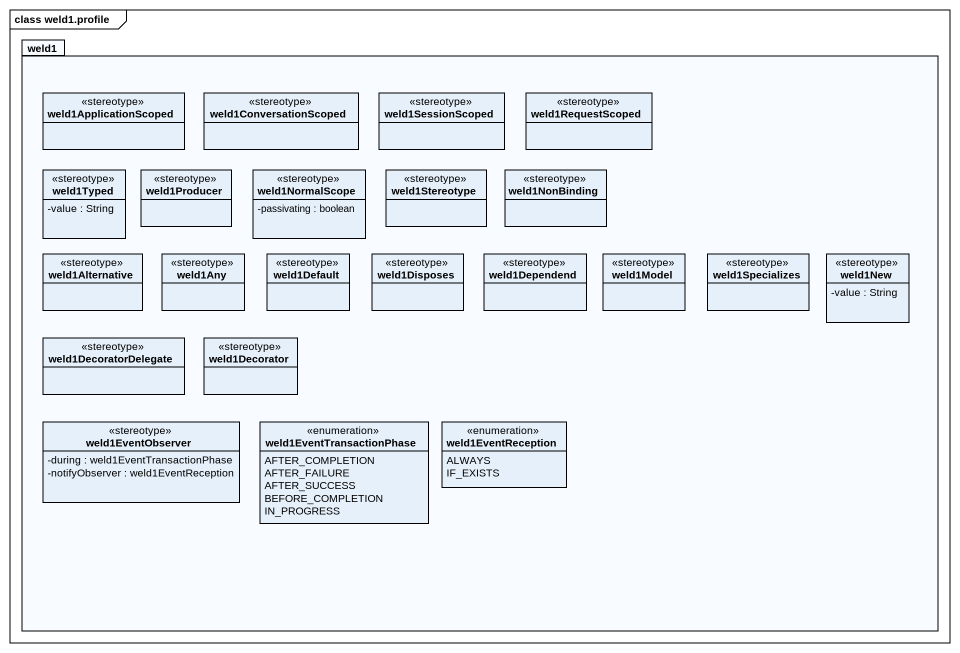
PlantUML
@startuml
mainframe class weld1.profile
hide circle
hide empty members
skinparam classAttributeIconSize 0
package weld1 {
  class weld1ApplicationScoped <<stereotype>>
  class weld1ConversationScoped <<stereotype>>
  class weld1SessionScoped <<stereotype>>
  class weld1RequestScoped <<stereotype>>
  class weld1Typed <<stereotype>> {
    -value : String
  }
  class weld1Producer <<stereotype>>
  class weld1NormalScope <<stereotype>> {
    -passivating : boolean
  }
  class weld1Stereotype <<stereotype>>
  class weld1NonBinding <<stereotype>>
  class weld1Alternative <<stereotype>>
  class weld1Any <<stereotype>>
  class weld1Default <<stereotype>>
  class weld1Disposes <<stereotype>>
  class weld1Dependend <<stereotype>>
  class weld1Model <<stereotype>>
  class weld1Specializes <<stereotype>>
  class weld1New <<stereotype>> {
    -value : String
  }
  class weld1DecoratorDelegate <<stereotype>>
  class weld1Decorator <<stereotype>>
  class weld1EventObserver <<stereotype>> {
    -during : weld1EventTransactionPhase
    -notifyObserver : weld1EventReception
  }
  enum weld1EventTransactionPhase {
    AFTER_COMPLETION
    AFTER_FAILURE
    AFTER_SUCCESS
    BEFORE_COMPLETION
    IN_PROGRESS
  }
  enum weld1EventReception {
    ALWAYS
    IF_EXISTS
  }
}
@enduml
